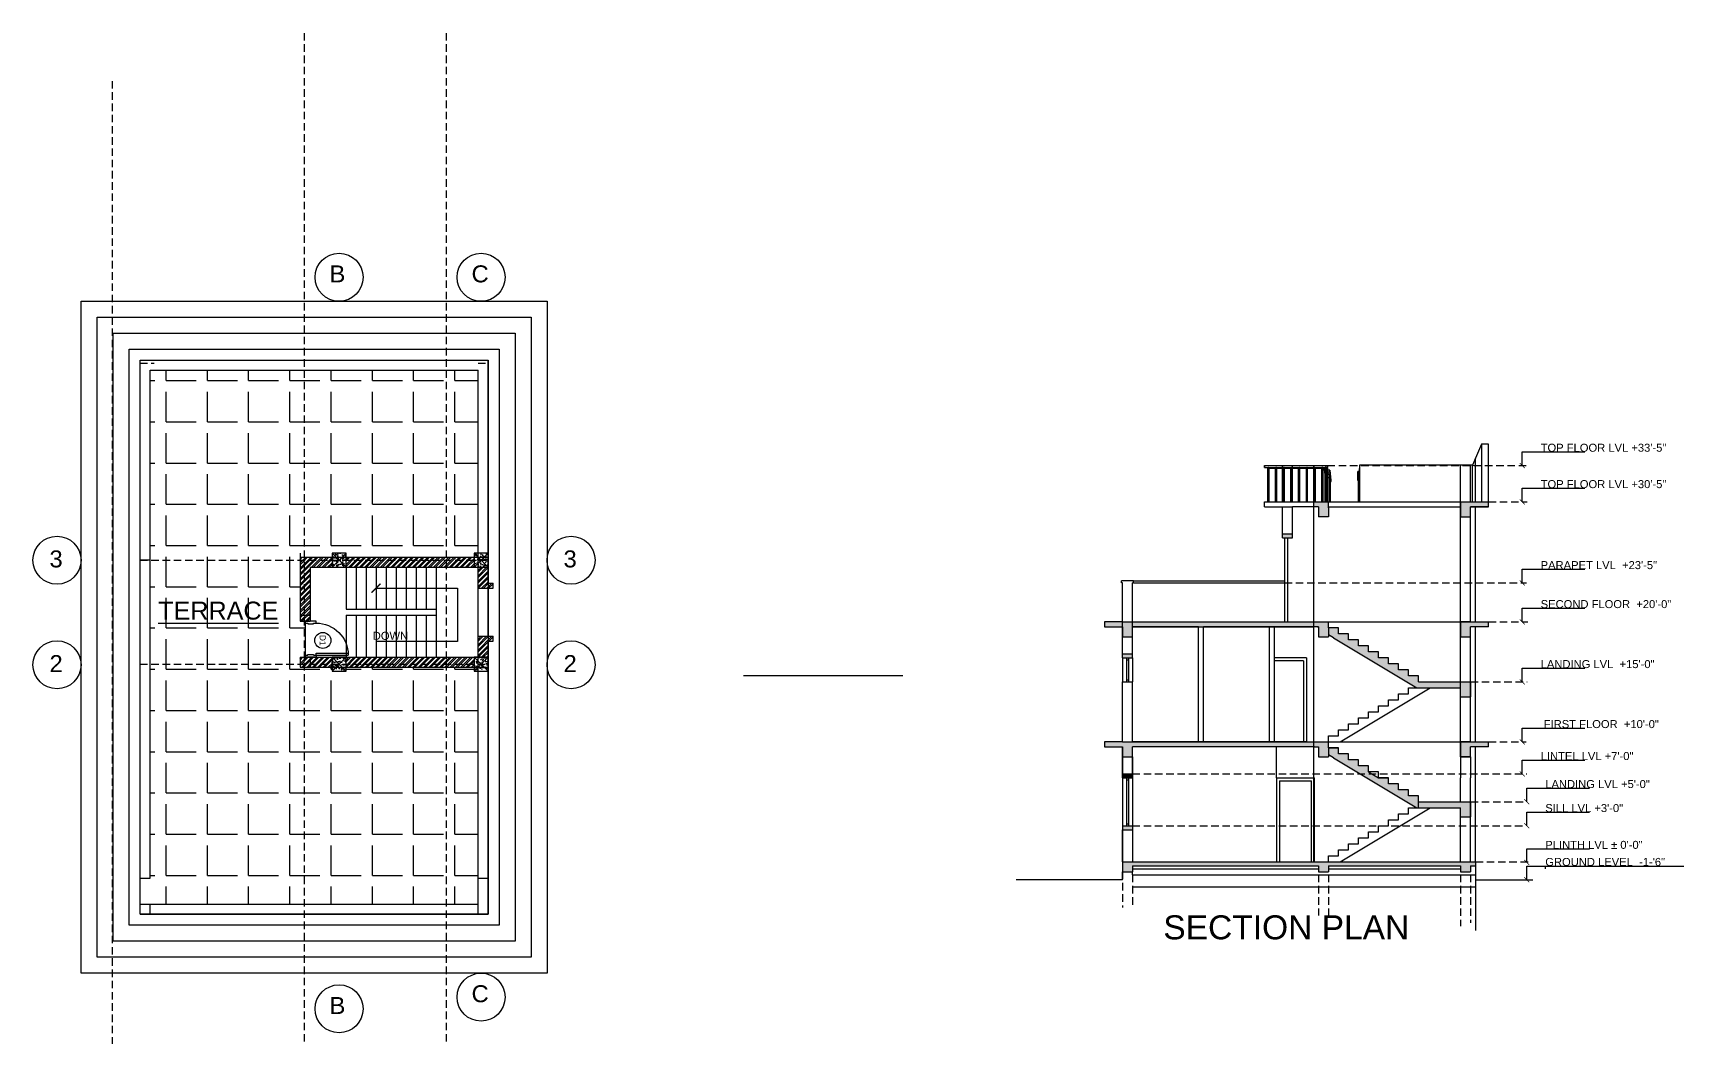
# Model space of a CAD drawing. Header units: inches. Extents: x 114 to 12919, y -714 to 8154.
# Drawn here: x 2136 to 3786, y 2 to 1008 of the extents above; entities that cross this region are included whole.
import ezdxf

# ---------------------------------------------------------------- set-up
doc = ezdxf.new("R2010")
doc.units = ezdxf.units.IN
doc.header["$MEASUREMENT"] = 0
doc.linetypes.add('HIDDEN', pattern=[0.375, 0.25, -0.125])
for name, color, linetype in [('centerline', 92, 'HIDDEN'), ('column', 210, 'Continuous'), ('DIMENSION', 132, 'Continuous'), ('door and window', 145, 'Continuous'), ('elevation', 130, 'Continuous'), ('footings', 90, 'HIDDEN'), ('for section', 12, 'Continuous'), ('walls', 50, 'Continuous')]:
    doc.layers.add(name, color=color, linetype=linetype)
for name, color, linetype, lineweight in [('HATCH', 30, 'Continuous', 30), ('section stairs', 210, 'Continuous', 25), ('wall', 12, 'Continuous', 30)]:
    doc.layers.add(name, color=color, linetype=linetype, lineweight=lineweight)
doc.styles.get("Standard").update_dxf_attribs({"font": 'arial.ttf'})
doc.dimstyles.new('SITEE', dxfattribs={"dimtxt": 4, "dimasz": 4, "dimexe": 0.18, "dimexo": 0.0625, "dimgap": 0.09, "dimtad": 1, "dimdec": 0, "dimzin": 0, "dimdsep": 46, "dimlunit": 4, "dimtxsty": 'Standard', "dimblk": 'ARCHTICK', "dimcen": 0.09, "dimse1": 1, "dimse2": 1, "dimclrd": 256, "dimclre": 256, "dimclrt": 256, "dimadec": 0, "dimazin": 0, "dimtfac": 1, "dimtdec": 0, "dimtofl": 0, "dimtmove": 0, "dimatfit": 3, "dimldrblk": 'ARCHTICK', "dimfxl": 1, "dimtolj": 1, "dimtzin": 0, "dimlwd": -1, "dimlwe": -1, "dimarcsym": 0})

# ---------------------------------------------------------------- blocks, each defined once
blk = doc.blocks.new('column')
at = {"true_color": 0xd19cc7}
h = blk.add_hatch(dxfattribs=at)
h.set_pattern_fill('AR-CONC', color=9)
h.set_pattern_definition([(50, (0, 0), (7.172602, -0.627521), [0.75, -8.25]), (355, (0, 0), (-1.387513, 7.52192), [0.6, -6.6]), (100.45144, (0.598, -0.052), (5.78509, 6.8944), [0.6374, -7.01142]), (46.1842, (0, 2), (10.672413, -1.65519), [1.125, -12.375]), (96.6356, (0.889, 1.862), (9.34662, 9.74119), [0.9561, -10.51714]), (351.1842, (0, 2), (9.34662, 9.74119), [0.9, -9.9]), (21, (1, 1.5), (5.96907, -4.02619), [0.75, -8.25]), (326, (1, 1.5), (2.433153, 7.2515), [0.6, -6.6]), (71.45144, (1.4974, 1.1645), (8.402224, 3.22531), [0.6374, -7.01142]), (37.5, (0, 0), (0.1215986, 3.3289385), [0, -6.52, 0, -6.7, 0, -6.625]), (7.5, (0, 0), (2.630695, 3.944117), [0, -3.82, 0, -6.37, 0, -2.525]), (327.5, (-2.23, 0), (5.3382244, -0.2255487), [0, -2.5, 0, -7.8, 0, -10.35]), (317.5, (-3.23, 0), (5.831862, 1.00105), [0, -3.25, 0, -5.18, 0, -7.35])])
h.paths.add_polyline_path([(1221.4, 510.5), (1207.4, 510.5), (1214.4, 503.5)])
h.paths.add_polyline_path([(1214.4, 503.5), (1207.4, 510.5), (1207.4, 496.5)])
h.paths.add_polyline_path([(1214.4, 503.5), (1207.4, 496.5), (1221.4, 496.5)])
h.paths.add_polyline_path([(1221.4, 510.5), (1214.4, 503.5), (1221.4, 496.5)])
at = {"layer": 'column'}
for p, q in [((1207.4, 510.5), (1221.4, 496.5)), ((1221.4, 510.5), (1207.4, 496.5))]:
    blk.add_line(p, q, dxfattribs=at)
blk.add_lwpolyline([(1207.4, 496.5), (1221.4, 496.5), (1221.4, 510.5), (1207.4, 510.5)], close=True, dxfattribs=at)
blk = doc.blocks.new('A$C77243991')
blk.add_line((75, 200), (75, 779))
blk.add_lwpolyline([(35, 200), (35, 780, -0.449922)], format="xyb")
for points in [[(0, 200), (0, 0), (35, 0), (35, 50), (50, 50), (50, 150), (35, 150), (35, 200)], [(650, 200), (650, 0), (615, 0), (615, 50), (600, 50), (600, 150), (615, 150), (615, 200)]]:
    blk.add_lwpolyline(points, close=True)
blk.add_lwpolyline([(35, 200), (75, 200)])
blk.add_arc((35, 200), 580, 0, 90)
blk = doc.blocks.new('_ArchTick')
at = {"color": 0, "linetype": 'ByBlock', "const_width": 0.15}
blk.add_lwpolyline([(-0.5, -0.5), (0.5, 0.5)], dxfattribs=at)

msp = doc.modelspace()

# ---------------------------------------------------------------- hatches: boundary and pattern name
at = {"layer": 'HATCH', "ltscale": 30, "true_color": 0xd19cc7}
h = msp.add_hatch(dxfattribs=at)
h.set_pattern_fill('ANGLE', color=9, scale=150)
h.set_pattern_definition([(0, (0, 0), (0, 41.25), [30, -11.25]), (90, (0, 0), (-41.25, 3e-15), [30, -11.25])])
h.paths.add_polyline_path([(2441.7, 369.3), (2434.7, 369.3), (2434.7, 373.3), (2402.7, 373.3), (2402.7, 376.3), (2252.7, 376.3), (2252.7, 162.3), (2249.7, 162.3), (2249.7, 136.3), (2441.7, 136.3)])
h.paths.add_polyline_path([(2580.7, 369.3), (2576.7, 369.3), (2576.7, 373.3), (2448.7, 373.3), (2448.7, 369.3), (2441.7, 369.3), (2441.7, 136.3), (2580.7, 136.3)])
h.paths.add_polyline_path([(2402.7, 480.3), (2252.7, 480.3), (2252.7, 376.3), (2402.7, 376.3), (2402.7, 383.3), (2407.7, 383.3), (2407.7, 385.3), (2407.7, 419.3), (2402.7, 419.3)])
h.paths.add_polyline_path([(2441.7, 670.3), (2252.7, 670.3), (2252.7, 480.3), (2402.7, 480.3), (2402.7, 483.3), (2434.7, 483.3), (2434.7, 487.3), (2441.7, 487.3)])
h.paths.add_polyline_path([(2580.7, 670.3), (2441.7, 670.3), (2441.7, 487.3), (2448.7, 487.3), (2448.7, 483.3), (2576.7, 483.3), (2576.7, 487.3), (2580.7, 487.3)])
h.paths.add_polyline_path([(2255.9, 410.8), (2385, 410.8), (2385, 447.9), (2255.9, 447.9)], flags=24)
h = msp.add_hatch(dxfattribs=at)
h.set_pattern_fill('ANSI32', color=9, scale=10)
h.paths.add_polyline_path([(2590.7, 473.3), (2583.7, 473.3), (2583.7, 452.3), (2595.7, 452.3), (2595.7, 457.3), (2590.7, 457.3)])
h.paths.add_polyline_path([(2583.7, 473.3), (2580.7, 473.3), (2580.7, 452.3), (2583.7, 452.3)])
h.paths.add_polyline_path([(2590.7, 399.3), (2595.7, 399.3), (2595.7, 404.3), (2583.7, 404.3), (2583.7, 383.3), (2590.7, 383.3)])
h.paths.add_polyline_path([(2583.7, 404.3), (2580.7, 404.3), (2580.7, 383.3), (2583.7, 383.3)])
h.paths.add_polyline_path([(2576.7, 383.3), (2448.7, 383.3), (2448.7, 376.3), (2576.7, 376.3)])
h.paths.add_polyline_path([(2576.7, 376.3), (2448.7, 376.3), (2448.7, 373.3), (2576.7, 373.3)])
h.paths.add_polyline_path([(2434.7, 383.3), (2412.7, 383.3), (2412.7, 376.3), (2434.7, 376.3)])
h.paths.add_polyline_path([(2434.7, 376.3), (2412.7, 376.3), (2412.7, 373.3), (2434.7, 373.3)])
h.paths.add_polyline_path([(2412.7, 383.3), (2407.7, 383.3), (2402.7, 383.3), (2402.7, 376.3), (2412.7, 376.3)])
h.paths.add_polyline_path([(2412.7, 376.3), (2402.7, 376.3), (2402.7, 373.3), (2412.7, 373.3)])
h.paths.add_polyline_path([(2576.7, 480.3), (2448.7, 480.3), (2448.7, 473.3), (2576.7, 473.3)])
h.paths.add_polyline_path([(2576.7, 483.3), (2448.7, 483.3), (2448.7, 480.3), (2576.7, 480.3)])
h.paths.add_polyline_path([(2434.7, 480.3), (2402.7, 480.3), (2402.7, 425.3), (2412.7, 425.3), (2412.7, 473.3), (2434.7, 473.3)])
h.paths.add_polyline_path([(2434.7, 483.3), (2402.7, 483.3), (2402.7, 480.3), (2434.7, 480.3)])
h.paths.add_polyline_path([(2412.7, 425.3), (2402.7, 425.3), (2402.7, 419.3), (2412.7, 419.3)])
at = {"layer": 'section stairs', "ltscale": 30}
h = msp.add_hatch(color=6, dxfattribs=at)
h.dxf.hatch_style = 1
h.paths.add_polyline_path([(3235, 214.7), (3225.1, 214.7), (3225.1, 210.7), (3235, 210.7)])
h.paths.add_polyline_path([(3235, 386.7), (3225.1, 386.7), (3225.1, 382.7), (3235, 382.7)])
h.paths.add_polyline_path([(3573.1, 293.7), (3591.1, 293.7), (3591.1, 298.7), (3563, 298.7), (3563, 283.7), (3573.1, 283.7)])
h.paths.add_polyline_path([(3573.1, 358.7), (3563, 358.7), (3563, 343.7), (3573.1, 343.7)])
h.paths.add_polyline_path([(3573.1, 413.7), (3591.1, 413.7), (3591.1, 418.7), (3563, 418.7), (3563, 403.7), (3573.1, 403.7)])
h.paths.add_polyline_path([(3591.1, 538.7), (3563, 538.7), (3563, 523.7), (3573.1, 523.7), (3573.1, 533.7), (3591.1, 533.7)])
h.paths.add_polyline_path([(3395.1, 506.7), (3385.1, 506.7), (3385.1, 502.7), (3395.1, 502.7)])
h.paths.add_polyline_path([(3431.1, 538.7), (3416, 538.7), (3416, 533.6), (3421.1, 533.6), (3421.1, 523.6), (3431.1, 523.6), (3431.1, 532.6)])
h = msp.add_hatch(color=6, dxfattribs=at)
h.dxf.hatch_style = 1
h.paths.add_polyline_path([(3235, 266.7), (3225.1, 266.7), (3225.1, 262.7), (3235, 262.7)])
at = {"layer": 'wall', "ltscale": 30}
h = msp.add_hatch(color=6, dxfattribs=at)
h.dxf.hatch_style = 1
h.paths.add_polyline_path([(3416, 418.7), (3235, 418.7), (3235, 413.7), (3416, 413.7)])
h.paths.add_polyline_path([(3431.1, 418.7), (3416, 418.7), (3416, 413.7), (3421.1, 413.7), (3421.1, 412.7), (3421.1, 403.7), (3427.1, 403.7), (3431.1, 403.7), (3431.1, 412.7)])
h.paths.add_polyline_path([(3235, 418.7), (3225.1, 418.7), (3225.1, 403.7), (3235, 403.7)])
h.paths.add_polyline_path([(3225.1, 418.7), (3207.1, 418.7), (3207.1, 413.7), (3225.1, 413.7)])
h = msp.add_hatch(color=6, dxfattribs=at)
h.dxf.hatch_style = 1
h.paths.add_polyline_path([(3578.1, 178.7), (3573.1, 178.7), (3225.1, 178.7), (3225.1, 168.7), (3235, 168.7), (3235, 174.7), (3421.1, 174.7), (3421.1, 168.7), (3431.1, 168.7), (3431.1, 174.7), (3563, 174.7), (3563, 168.7), (3573.1, 168.7), (3573.1, 174.7), (3578.1, 174.7)])
h.paths.add_polyline_path([(3573.1, 238.7), (3563, 238.7), (3521.1, 238.7), (3521.1, 232.7), (3563, 232.7), (3563, 223.7), (3573.1, 223.7)])
h.paths.add_polyline_path([(3501.1, 256.7), (3491.1, 256.7), (3491.1, 262.7), (3481.1, 262.7), (3474.5, 266.7), (3462.8, 266.7), (3519.5, 232.7), (3521.1, 232.7), (3521.1, 238.7), (3521.1, 244.7), (3511.1, 244.7), (3511.1, 250.7), (3501.1, 250.7)])
h.paths.add_polyline_path([(3461.1, 280.7), (3451.1, 280.7), (3451.1, 286.7), (3441.1, 286.7), (3441.1, 292.7), (3431.1, 292.7), (3431.1, 285.7), (3436.1, 282.7), (3462.8, 266.7), (3474.5, 266.7), (3471.1, 268.7), (3471.1, 274.7), (3461.1, 274.7)])
h.paths.add_polyline_path([(3416, 298.7), (3225.1, 298.7), (3207.1, 298.7), (3207.1, 293.7), (3225.1, 293.7), (3225.1, 283.7), (3235, 283.7), (3235, 293.7), (3416, 293.7)])
h.paths.add_polyline_path([(3431.1, 298.7), (3416, 298.7), (3416, 293.7), (3417.1, 293.7), (3421.1, 293.7), (3421.1, 292.7), (3421.1, 283.7), (3427.1, 283.7), (3431.1, 283.7), (3431.1, 292.7)])
h.paths.add_polyline_path([(3481.1, 388.7), (3471.1, 388.7), (3471.1, 394.7), (3461.1, 394.7), (3461.1, 400.7), (3451.1, 400.7), (3451.1, 406.7), (3441.1, 406.7), (3441.1, 412.7), (3431.1, 412.7), (3431.1, 405.7), (3436.1, 402.7), (3519.5, 352.7), (3563, 352.7), (3563, 358.7), (3521.1, 358.7), (3521.1, 364.7), (3511.1, 364.7), (3511.1, 370.7), (3501.1, 370.7), (3501.1, 376.7), (3491.1, 376.7), (3491.1, 382.7), (3481.1, 382.7)])

# ---------------------------------------------------------------- linework, layer by layer
at = {"layer": 'centerline', "ltscale": 30}
for p, q in [((2406.8, 1007.6), (2406.8, -645.2)), ((2548.8, 1007.6), (2548.8, -645.2)), ((2214.8, 959.6), (2214.8, -460.6)), ((2242.7, 677.3), (2256.7, 677.3)), ((2580.7, 677.3), (2590.7, 677.3)), ((3430, 575.1), (3629.9, 575.1)), ((3591.1, 538.7), (3629.7, 538.7)), ((2242.7, 480.3), (2590.7, 480.3)), ((2402.7, 487.3), (2402.7, 473.3)), ((2434.7, 487.3), (2434.7, 473.3)), ((3387.1, 457.7), (3628.9, 457.7)), ((3591.1, 418.7), (3630.2, 418.7)), ((2242.7, 376.3), (2590.7, 376.3)), ((3573.1, 358.7), (3629.6, 358.7)), ((3591.1, 298.7), (3628.6, 298.7)), ((3235, 266.7), (3629.2, 266.7)), ((3573.1, 238.7), (3629.5, 238.7)), ((3235, 214.7), (3628.8, 214.7)), ((3578.1, 178.7), (3634.2, 178.7))]:
    msp.add_line(p, q, dxfattribs=at)
at = {"layer": 'DEFPOINTS', "ltscale": 30}
for points in [[(2183.7, 739.3), (2649.7, 739.3), (2649.7, 67.3), (2183.7, 67.3)], [(2199.7, 723.3), (2633.7, 723.3), (2633.7, 83.3), (2199.7, 83.3)], [(2215.7, 707.3), (2617.7, 707.3), (2617.7, 99.3), (2215.7, 99.3)], [(2231.7, 691.3), (2601.7, 691.3), (2601.7, 115.3), (2231.7, 115.3)], [(2242.7, 680.3), (2590.7, 680.3), (2590.7, 126.3), (2242.7, 126.3)]]:
    msp.add_lwpolyline(points, close=True, dxfattribs=at)
at = {"layer": 'DIMENSION', "ltscale": 30}
for p, q in [((3235, 171.7), (3421.1, 171.7)), ((3235.1, 165.7), (3578.1, 165.7)), ((3431.1, 171.7), (3563, 171.7)), ((3647.8, 174.3), (3647.8, 171.6)), ((3647.8, 174.3), (3786.5, 174.3)), ((3235.1, 153.7), (3578.1, 153.7))]:
    msp.add_line(p, q, dxfattribs=at)
at = {"layer": 'DIMENSION', "ltscale": 25}
for centre, radius in [((2441.7, 763.3), 24), ((2583.7, 763.3), 24), ((2159.7, 480.3), 24), ((2673.7, 480.3), 24), ((2159.7, 375.7), 24), ((2425.5, 400.1), 8), ((2673.7, 375.7), 24), ((2583.7, 43.3), 24), ((2441.7, 31.6), 24)]:
    msp.add_circle(centre, radius, dxfattribs=at)
at = {"layer": 'door and window', "ltscale": 30}
for p, q in [((3387.1, 502.7), (3387.1, 418.7)), ((3390.1, 502.7), (3390.1, 418.7)), ((2407.7, 419.3), (2407.7, 383.3)), ((3225.1, 382.7), (3225.1, 358.7)), ((3229.1, 382.7), (3229.1, 358.7)), ((3229.1, 380.7), (3231.1, 380.7)), ((3231.1, 382.7), (3231.1, 358.7)), ((3235, 382.7), (3235, 358.7)), ((3229.1, 360.7), (3231.1, 360.7)), ((3225.1, 262.7), (3235, 262.7)), ((3229.1, 262.7), (3229.1, 214.7)), ((3229.1, 260.7), (3231.1, 260.7)), ((3231.1, 262.7), (3231.1, 214.7)), ((3379.1, 262.7), (3417.1, 262.7)), ((3382.1, 259.7), (3414.1, 259.7)), ((3382.1, 259.7), (3382.1, 178.7)), ((3414.1, 178.7), (3414.1, 259.7)), ((3417.1, 259.7), (3417.1, 262.7)), ((3417.1, 178.7), (3417.1, 259.7)), ((3229.1, 216.7), (3231.1, 216.7))]:
    msp.add_line(p, q, dxfattribs=at)
at = {"layer": 'elevation', "ltscale": 30}
for p, q in [((3442.8, 298.7), (3532.8, 352.7)), ((3442.8, 178.7), (3532.8, 232.7))]:
    msp.add_line(p, q, dxfattribs=at)
for points in [[(3431.1, 298.7), (3431.1, 304.7), (3441.1, 304.7), (3441.1, 310.7), (3451.1, 310.7), (3451.1, 316.7), (3461.1, 316.7), (3461.1, 322.7), (3471.1, 322.7), (3471.1, 328.7), (3481.1, 328.7), (3481.1, 334.7), (3491.1, 334.7), (3491.1, 340.7), (3501.1, 340.7), (3501.1, 346.7), (3511.1, 346.7), (3511.1, 352.7)], [(3431.1, 178.7), (3431.1, 184.7), (3441.1, 184.7), (3441.1, 190.7), (3451.1, 190.7), (3451.1, 196.7), (3461.1, 196.7), (3461.1, 202.7), (3471.1, 202.7), (3471.1, 208.7), (3481.1, 208.7), (3481.1, 214.7), (3491.1, 214.7), (3491.1, 220.7), (3501.1, 220.7), (3501.1, 226.7), (3511.1, 226.7), (3511.1, 232.7)], [(3511.1, 232.7), (3521.1, 232.7), (3521.1, 238.7), (3563, 238.7)]]:
    msp.add_lwpolyline(points, dxfattribs=at)
at = {"layer": 'footings', "ltscale": 30}
for p, q in [((3225.1, 168.7), (3225.1, 133)), ((3235, 165.7), (3235, 135.7)), ((3421.1, 165.7), (3421.1, 124.9)), ((3431.1, 165.7), (3431.1, 123.7)), ((3563, 165.7), (3563, 114.2)), ((3573.1, 165.7), (3573.1, 117.6))]:
    msp.add_line(p, q, dxfattribs=at)
at = {"layer": 'for section', "ltscale": 30}
for p, q in [((3236, 459.7), (3387.1, 459.7)), ((3236, 457.7), (3387.1, 457.7)), ((3235, 418.7), (3591.1, 418.7)), ((2846, 365), (3005.5, 365))]:
    msp.add_line(p, q, dxfattribs=at)
at = {"layer": 'HATCH', "ltscale": 30}
for p, q in [((3225.1, 160.7), (3225.1, 168.7)), ((3578.1, 165.7), (3578.1, 160.7)), ((3225.1, 160.7), (3118.7, 160.7)), ((3578.1, 160.7), (3635.3, 160.7))]:
    msp.add_line(p, q, dxfattribs=at)
at = {"layer": 'section stairs', "ltscale": 30}
for p, q in [((3367.1, 533.7), (3367.1, 538.7)), ((3385.1, 502.7), (3385.1, 533.7)), ((3395.1, 502.7), (3395.1, 533.7)), ((3421.1, 533.6), (3395.1, 533.6)), ((3421.1, 533.6), (3421.1, 523.6)), ((3431.1, 532.6), (3431.1, 538.7)), ((3431.1, 532.6), (3431.1, 523.6)), ((3563, 538.7), (3563, 523.7)), ((3573.1, 523.7), (3573.1, 533.7)), ((3591.1, 533.7), (3573.1, 533.7)), ((3591.1, 533.7), (3591.1, 538.7)), ((3431.1, 523.6), (3421.1, 523.6)), ((3563, 523.7), (3573.1, 523.7)), ((3224.1, 457.7), (3224.1, 459.7)), ((3225.1, 459.7), (3224.1, 459.7)), ((3225.1, 457.7), (3224.1, 457.7)), ((3235, 459.7), (3225.1, 459.7)), ((3225.1, 382.7), (3225.1, 457.7)), ((3236, 459.7), (3234.8, 459.7)), ((3235, 382.7), (3235, 457.7)), ((3236, 457.7), (3235, 457.7)), ((3236, 457.7), (3236, 459.7)), ((3225.1, 418.7), (3207.1, 418.7)), ((3207.1, 418.7), (3207.1, 413.7)), ((3207.1, 413.7), (3225.1, 413.7)), ((3225.1, 418.7), (3235, 418.7)), ((3225.1, 413.7), (3225.1, 403.7)), ((3235, 403.7), (3235, 413.7)), ((3301.1, 413.7), (3235, 413.7)), ((3301.1, 298.7), (3301.1, 413.7)), ((3421.1, 413.7), (3306.1, 413.7)), ((3306.1, 298.7), (3306.1, 413.7)), ((3372.1, 298.7), (3372.1, 413.7)), ((3377.1, 298.7), (3377.1, 413.7)), ((3421.1, 413.7), (3421.1, 403.7)), ((3563, 418.7), (3563, 403.7)), ((3573.1, 418.7), (3563, 418.7)), ((3573.1, 403.7), (3573.1, 413.7)), ((3591.1, 413.7), (3573.1, 413.7)), ((3591.1, 413.7), (3591.1, 418.7)), ((3225.1, 403.7), (3235, 403.7)), ((3427.1, 403.7), (3431.1, 403.7)), ((3431.1, 412.7), (3431.1, 403.7)), ((3436.1, 402.7), (3431.1, 405.7)), ((3436.1, 402.7), (3519.5, 352.7)), ((3563, 403.7), (3573.1, 403.7)), ((3225.1, 386.7), (3235, 386.7)), ((3225.1, 382.7), (3235, 382.7)), ((3409.1, 382.7), (3377.1, 382.7)), ((3406.1, 379.7), (3377.1, 379.7)), ((3406.1, 379.7), (3406.1, 298.7)), ((3409.1, 382.7), (3409.1, 298.7)), ((3409.1, 382.7), (3409.1, 298.7)), ((3225.1, 298.7), (3225.1, 358.7)), ((3225.1, 358.7), (3235, 358.7)), ((3235, 298.7), (3235, 358.7)), ((3519.5, 352.7), (3563, 352.7)), ((3521.1, 358.7), (3563, 358.7)), ((3563, 358.7), (3573.1, 358.7)), ((3563, 343.7), (3563, 352.7)), ((3573.1, 358.7), (3573.1, 343.7)), ((3563, 343.7), (3573.1, 343.7)), ((3225.1, 298.7), (3207.1, 298.7)), ((3207.1, 298.7), (3207.1, 293.7)), ((3225.1, 298.7), (3235, 298.7)), ((3409.5, 298.7), (3235, 298.7)), ((3563, 298.7), (3563, 283.7)), ((3573.1, 298.7), (3563, 298.7)), ((3591.1, 293.7), (3591.1, 298.7)), ((3207.1, 293.7), (3225.1, 293.7)), ((3225.1, 293.7), (3225.1, 283.7)), ((3225.1, 283.7), (3235, 283.7)), ((3417.1, 293.7), (3235, 293.7)), ((3235, 283.7), (3235, 293.7)), ((3379.1, 262.7), (3379.1, 293.7)), ((3417.1, 293.7), (3421.1, 293.7)), ((3421.1, 293.7), (3421.1, 292.7)), ((3421.1, 292.7), (3421.1, 283.7)), ((3421.1, 283.7), (3427.1, 283.7)), ((3427.1, 283.7), (3431.1, 283.7)), ((3431.1, 292.7), (3441.1, 292.7)), ((3431.1, 292.7), (3431.1, 283.7)), ((3436.1, 282.7), (3431.1, 285.7)), ((3436.1, 282.7), (3519.5, 232.7)), ((3573.1, 283.7), (3563, 283.7)), ((3563, 283.7), (3573.1, 283.7)), ((3573.1, 283.7), (3573.1, 293.7)), ((3591.1, 293.7), (3573.1, 293.7)), ((3225.1, 266.7), (3235, 266.7)), ((3225.1, 266.7), (3225.1, 262.7)), ((3235, 266.7), (3235, 262.7)), ((3471.1, 268.7), (3481.1, 262.7)), ((3225.1, 262.7), (3225.1, 214.7)), ((3225.1, 262.7), (3235, 262.7)), ((3235, 262.7), (3235, 214.7)), ((3379.1, 262.7), (3379.1, 178.7)), ((3519.5, 232.7), (3563, 232.7)), ((3521.1, 238.7), (3563, 238.7)), ((3532.8, 232.7), (3563, 232.7)), ((3563, 238.7), (3573.1, 238.7)), ((3563, 223.7), (3563, 232.7)), ((3573.1, 238.7), (3573.1, 223.7)), ((3225.1, 214.7), (3235, 214.7)), ((3225.1, 214.7), (3225.1, 210.7)), ((3235, 214.7), (3235, 210.7)), ((3563, 223.7), (3573.1, 223.7)), ((3225.1, 210.7), (3235, 210.7)), ((3225.1, 178.7), (3573.1, 178.7)), ((3225.1, 178.7), (3225.1, 168.7)), ((3225.1, 168.7), (3235, 168.7)), ((3235, 174.7), (3235, 168.7)), ((3235, 174.7), (3421.1, 174.7)), ((3235, 165.7), (3235, 168.7)), ((3235.1, 165.7), (3235, 165.7)), ((3421.1, 174.7), (3421.1, 168.7)), ((3421.1, 168.7), (3431.1, 168.7)), ((3431.1, 174.7), (3431.1, 168.7)), ((3431.1, 174.7), (3563, 174.7)), ((3563, 174.7), (3563, 168.7)), ((3563, 168.7), (3573.1, 168.7)), ((3573.1, 178.7), (3578.1, 178.7)), ((3573.1, 174.7), (3573.1, 168.7)), ((3573.1, 174.7), (3578.1, 174.7)), ((3578.1, 174.7), (3578.1, 110))]:
    msp.add_line(p, q, dxfattribs=at)
for points in [[(3521.1, 358.7), (3521.1, 364.7), (3511.1, 364.7), (3511.1, 370.7), (3501.1, 370.7), (3501.1, 376.7), (3491.1, 376.7), (3491.1, 382.7), (3481.1, 382.7), (3481.1, 388.7), (3471.1, 388.7), (3471.1, 394.7), (3461.1, 394.7), (3461.1, 400.7), (3451.1, 400.7), (3451.1, 406.7), (3441.1, 406.7), (3441.1, 412.7), (3431.1, 412.7), (3431.1, 418.7)], [(3521.1, 238.7), (3521.1, 244.7), (3511.1, 244.7), (3511.1, 250.7), (3501.1, 250.7), (3501.1, 256.7), (3491.1, 256.7), (3491.1, 262.7), (3481.1, 262.7), (3481.1, 268.7), (3471.1, 268.7), (3471.1, 274.7), (3461.1, 274.7), (3461.1, 280.7), (3451.1, 280.7), (3451.1, 286.7), (3441.1, 286.7), (3441.1, 292.7), (3431.1, 292.7), (3431.1, 298.7)]]:
    msp.add_lwpolyline(points, dxfattribs=at)
at = {"layer": 'wall', "ltscale": 30}
for p, q in [((3584.2, 596.3), (3575.2, 575.4)), ((3591.1, 596.3), (3584.2, 596.3)), ((3584.2, 596.3), (3584.2, 538.7)), ((3591.1, 538.7), (3591.1, 596.3)), ((3578.1, 538.7), (3578.1, 582.2)), ((3367.1, 575.1), (3430, 575.1)), ((3367.1, 573.1), (3367.1, 575.1)), ((3367.1, 575.1), (3367.1, 573.1)), ((3367.1, 573.1), (3428, 573.1)), ((3370.4, 572.8), (3370.4, 572.7)), ((3370.5, 572.8), (3370.4, 572.8)), ((3370.4, 572.7), (3370.5, 572.7)), ((3370.4, 572.7), (3370.4, 572.7)), ((3370.4, 538.7), (3370.4, 572.7)), ((3370.4, 572.3), (3370.6, 572.3)), ((3370.6, 572.8), (3370.5, 572.8)), ((3370.5, 572.7), (3370.6, 572.6)), ((3370.7, 572.8), (3370.6, 572.8)), ((3370.8, 572.9), (3370.7, 572.8)), ((3371, 572.9), (3370.8, 572.9)), ((3370.8, 572.6), (3370.9, 572.6)), ((3370.8, 572.3), (3371, 572.3)), ((3370.9, 572.6), (3371, 572.6)), ((3371.2, 572.9), (3371, 572.9)), ((3371.3, 572.8), (3371.2, 572.9)), ((3371.5, 572.8), (3371.3, 572.8)), ((3371.3, 572.6), (3371.4, 572.6)), ((3371.3, 572.3), (3371.5, 572.3)), ((3371.4, 572.6), (3371.5, 572.6)), ((3371.6, 572.8), (3371.5, 572.8)), ((3371.6, 572.8), (3371.6, 572.8)), ((3371.7, 572.7), (3371.6, 572.8)), ((3371.6, 572.6), (3371.6, 572.7)), ((3371.6, 572.7), (3371.7, 572.7)), ((3371.6, 572.3), (3378.2, 572.3)), ((3371.7, 572.7), (3371.7, 572.7)), ((3371.7, 538.7), (3371.7, 572.7)), ((3378.1, 572.8), (3378.1, 572.7)), ((3378.2, 572.8), (3378.1, 572.8)), ((3378.1, 572.7), (3378.2, 572.7)), ((3378.1, 572.7), (3378.1, 572.7)), ((3378.1, 538.7), (3378.1, 572.7)), ((3378.3, 572.8), (3378.2, 572.8)), ((3378.4, 572.8), (3378.3, 572.8)), ((3378.3, 572.6), (3378.4, 572.6)), ((3378.3, 572.6), (3378.3, 572.6)), ((3378.3, 572.3), (3378.4, 572.3)), ((3378.5, 572.9), (3378.4, 572.8)), ((3378.7, 572.9), (3378.5, 572.9)), ((3378.9, 572.9), (3378.7, 572.9)), ((3378.7, 572.6), (3378.8, 572.6)), ((3378.7, 572.3), (3378.9, 572.3)), ((3378.8, 572.6), (3378.9, 572.6)), ((3379, 572.8), (3378.9, 572.9)), ((3379.2, 572.8), (3379, 572.8)), ((3379.3, 572.8), (3379.2, 572.8)), ((3379.2, 572.6), (3379.2, 572.6)), ((3379.2, 572.6), (3379.3, 572.6)), ((3379.2, 572.3), (3379.3, 572.3)), ((3379.4, 572.8), (3379.3, 572.8)), ((3379.4, 572.7), (3379.4, 572.8)), ((3379.4, 572.7), (3379.4, 572.7)), ((3379.4, 572.7), (3379.4, 572.7)), ((3379.4, 538.7), (3379.4, 572.7)), ((3379.4, 572.3), (3385.8, 572.3)), ((3385.1, 538.7), (3385.1, 575.1)), ((3385.8, 572.8), (3385.8, 572.7)), ((3385.9, 572.8), (3385.8, 572.8)), ((3385.8, 572.7), (3385.8, 572.7)), ((3385.8, 538.7), (3385.8, 572.7)), ((3386, 572.8), (3385.9, 572.8)), ((3385.9, 572.7), (3386, 572.6)), ((3385.9, 572.7), (3385.9, 572.7)), ((3385.9, 572.3), (3386, 572.3)), ((3386.1, 572.8), (3386, 572.8)), ((3386.2, 572.9), (3386.1, 572.8)), ((3386.1, 572.6), (3386.2, 572.6)), ((3386.1, 572.3), (3386.2, 572.3)), ((3386.4, 572.9), (3386.2, 572.9)), ((3386.2, 572.6), (3386.2, 572.6)), ((3386.6, 572.9), (3386.4, 572.9)), ((3386.7, 572.8), (3386.6, 572.9)), ((3386.6, 572.6), (3386.7, 572.6)), ((3386.6, 572.6), (3386.6, 572.6)), ((3386.6, 572.3), (3386.7, 572.3)), ((3386.9, 572.8), (3386.7, 572.8)), ((3387, 572.8), (3386.9, 572.8)), ((3387.1, 572.8), (3387, 572.8)), ((3387, 572.6), (3387, 572.7)), ((3387, 572.7), (3387.1, 572.7)), ((3387, 572.3), (3393.7, 572.3)), ((3387.1, 572.7), (3387.1, 572.8)), ((3387.1, 572.7), (3387.1, 572.7)), ((3387.1, 538.7), (3387.1, 572.7)), ((3393.5, 572.8), (3393.5, 572.7)), ((3393.6, 572.8), (3393.5, 572.8)), ((3393.5, 572.7), (3393.6, 572.7)), ((3393.5, 572.7), (3393.5, 572.7)), ((3393.5, 538.7), (3393.5, 572.7)), ((3393.7, 572.8), (3393.6, 572.8)), ((3393.6, 572.7), (3393.7, 572.6)), ((3393.8, 572.8), (3393.7, 572.8)), ((3393.9, 572.9), (3393.8, 572.8)), ((3394.1, 572.9), (3393.9, 572.9)), ((3393.9, 572.6), (3394, 572.6)), ((3393.9, 572.3), (3394.1, 572.3)), ((3394, 572.6), (3394.1, 572.6)), ((3394.3, 572.9), (3394.1, 572.9)), ((3394.4, 572.8), (3394.3, 572.9)), ((3394.6, 572.8), (3394.4, 572.8)), ((3394.4, 572.6), (3394.5, 572.6)), ((3394.4, 572.3), (3394.6, 572.3)), ((3394.5, 572.6), (3394.6, 572.6)), ((3394.7, 572.8), (3394.6, 572.8)), ((3394.8, 572.8), (3394.7, 572.8)), ((3394.7, 572.6), (3394.7, 572.7)), ((3394.7, 572.7), (3394.8, 572.7)), ((3394.7, 572.3), (3401.3, 572.3)), ((3394.8, 572.7), (3394.8, 572.8)), ((3394.8, 572.7), (3394.8, 572.7)), ((3394.8, 538.7), (3394.8, 572.7)), ((3395.1, 538.7), (3395.1, 575.1)), ((3401.2, 572.8), (3401.2, 572.7)), ((3401.3, 572.8), (3401.2, 572.8)), ((3401.2, 572.7), (3401.3, 572.7)), ((3401.2, 572.7), (3401.2, 572.7)), ((3401.2, 538.7), (3401.2, 572.7)), ((3401.4, 572.8), (3401.3, 572.8)), ((3401.5, 572.8), (3401.4, 572.8)), ((3401.4, 572.6), (3401.5, 572.6)), ((3401.4, 572.6), (3401.4, 572.6)), ((3401.4, 572.3), (3401.5, 572.3)), ((3401.6, 572.9), (3401.5, 572.8)), ((3401.8, 572.9), (3401.6, 572.9)), ((3402, 572.9), (3401.8, 572.9)), ((3401.8, 572.6), (3401.9, 572.6)), ((3401.8, 572.3), (3402, 572.3)), ((3401.9, 572.6), (3402, 572.6)), ((3402.1, 572.8), (3402, 572.9)), ((3402.3, 572.8), (3402.1, 572.8)), ((3402.4, 572.8), (3402.3, 572.8)), ((3402.3, 572.6), (3402.4, 572.7)), ((3402.3, 572.6), (3402.3, 572.6)), ((3402.3, 572.3), (3402.5, 572.3)), ((3402.5, 572.8), (3402.4, 572.8)), ((3402.4, 572.7), (3402.5, 572.7)), ((3402.5, 572.7), (3402.5, 572.8)), ((3402.5, 538.7), (3402.5, 572.7)), ((3402.5, 572.3), (3408.9, 572.3)), ((3408.9, 572.8), (3408.9, 572.7)), ((3409, 572.8), (3408.9, 572.8)), ((3408.9, 572.7), (3408.9, 572.7)), ((3408.9, 538.7), (3408.9, 572.7)), ((3409.1, 572.8), (3409, 572.8)), ((3409, 572.7), (3409.1, 572.6)), ((3409, 572.7), (3409, 572.7)), ((3409, 572.3), (3409.1, 572.3)), ((3409.2, 572.8), (3409.1, 572.8)), ((3409.4, 572.9), (3409.2, 572.8)), ((3409.2, 572.6), (3409.4, 572.6)), ((3409.2, 572.6), (3409.2, 572.6)), ((3409.2, 572.3), (3409.4, 572.3)), ((3409.5, 572.9), (3409.4, 572.9)), ((3409.7, 572.9), (3409.5, 572.9)), ((3409.8, 572.8), (3409.7, 572.9)), ((3409.7, 572.6), (3409.8, 572.6)), ((3409.7, 572.6), (3409.7, 572.6)), ((3409.7, 572.3), (3409.8, 572.3)), ((3410, 572.8), (3409.8, 572.8)), ((3410.1, 572.8), (3410, 572.8)), ((3410, 572.6), (3410, 572.6)), ((3410, 572.6), (3410.1, 572.6)), ((3410, 572.3), (3410.1, 572.3)), ((3410.2, 572.8), (3410.1, 572.8)), ((3410.2, 572.7), (3410.2, 572.8)), ((3410.2, 572.7), (3410.2, 572.7)), ((3410.2, 572.7), (3410.2, 572.7)), ((3410.2, 538.7), (3410.2, 572.7)), ((3410.2, 572.3), (3416.6, 572.3)), ((3416, 575.1), (3416, 178.7)), ((3416.6, 572.8), (3416.6, 572.7)), ((3416.7, 572.8), (3416.6, 572.8)), ((3416.6, 572.7), (3416.6, 572.7)), ((3416.6, 572.7), (3416.7, 572.7)), ((3416.6, 538.7), (3416.6, 572.7)), ((3416.6, 572.3), (3416.8, 572.3)), ((3416.8, 572.8), (3416.7, 572.8)), ((3416.7, 572.7), (3416.8, 572.6)), ((3416.9, 572.8), (3416.8, 572.8)), ((3417.1, 572.9), (3416.9, 572.8)), ((3416.9, 572.6), (3417.1, 572.6)), ((3416.9, 572.6), (3416.9, 572.6)), ((3416.9, 572.3), (3417.1, 572.3)), ((3417.2, 572.9), (3417.1, 572.9)), ((3417.4, 572.9), (3417.2, 572.9)), ((3417.5, 572.8), (3417.4, 572.9)), ((3417.7, 572.8), (3417.5, 572.8)), ((3417.5, 572.6), (3417.6, 572.6)), ((3417.5, 572.3), (3417.7, 572.3)), ((3417.6, 572.6), (3417.7, 572.6)), ((3417.8, 572.8), (3417.7, 572.8)), ((3417.9, 572.8), (3417.8, 572.8)), ((3417.8, 572.6), (3417.8, 572.7)), ((3417.8, 572.7), (3417.9, 572.7)), ((3417.8, 572.3), (3424.4, 572.3)), ((3417.9, 572.7), (3417.9, 572.8)), ((3417.9, 572.7), (3417.9, 572.7)), ((3417.9, 538.7), (3417.9, 572.7)), ((3424.3, 572.8), (3424.3, 572.7)), ((3424.4, 572.8), (3424.3, 572.8)), ((3424.3, 572.7), (3424.3, 572.7)), ((3424.3, 538.7), (3424.3, 572.7)), ((3424.3, 572.7), (3424.4, 572.7)), ((3424.5, 572.9), (3424.4, 572.8)), ((3424.4, 572.8), (3424.4, 572.8)), ((3424.4, 572.8), (3424.4, 572.8)), ((3424.4, 572.8), (3424.4, 572.7)), ((3424.4, 538.7), (3424.4, 572.8)), ((3424.4, 572.7), (3424.4, 572.7)), ((3424.4, 572.7), (3424.4, 572.6)), ((3424.7, 572.9), (3424.5, 572.9)), ((3424.6, 572.8), (3424.5, 572.8)), ((3424.5, 572.7), (3424.6, 572.7)), ((3424.5, 572.6), (3424.6, 572.6)), ((3424.5, 572.3), (3424.7, 572.3)), ((3424.7, 572.8), (3424.6, 572.8)), ((3424.6, 572.7), (3424.7, 572.6)), ((3424.6, 572.6), (3424.7, 572.6)), ((3424.8, 572.9), (3424.7, 572.9)), ((3425, 572.9), (3424.8, 572.9)), ((3425.2, 572.9), (3425, 572.9)), ((3425.3, 572.9), (3425.2, 572.9)), ((3425.3, 572.8), (3425.2, 572.8)), ((3425.2, 572.6), (3425.2, 572.6)), ((3425.2, 572.6), (3425.3, 572.6)), ((3425.2, 572.6), (3425.3, 572.6)), ((3425.2, 572.3), (3425.3, 572.3)), ((3425.4, 572.9), (3425.3, 572.9)), ((3425.3, 572.8), (3425.3, 572.8)), ((3425.3, 572.6), (3425.3, 572.6)), ((3425.6, 572.8), (3425.4, 572.9)), ((3425.5, 572.8), (3425.4, 572.8)), ((3425.4, 572.7), (3425.5, 572.7)), ((3425.4, 572.6), (3425.5, 572.7)), ((3425.4, 572.3), (3425.6, 572.3)), ((3425.6, 572.8), (3425.5, 572.8)), ((3425.5, 572.7), (3425.6, 572.7)), ((3425.5, 572.7), (3425.6, 572.7)), ((3425.6, 572.8), (3425.6, 572.8)), ((3425.6, 572.8), (3425.6, 572.8)), ((3425.6, 572.7), (3425.6, 572.8)), ((3425.6, 538.7), (3425.6, 572.8)), ((3425.6, 572.7), (3425.6, 572.7)), ((3425.6, 572.3), (3426.6, 572.3)), ((3426.6, 573.1), (3426.6, 573.1)), ((3426.6, 573.1), (3426.6, 573.1)), ((3426.6, 572.3), (3427.2, 567.5)), ((3427.2, 567.5), (3427.6, 567.5)), ((3427.6, 573.1), (3427.6, 573)), ((3427.7, 573.1), (3427.6, 573.1)), ((3427.6, 573), (3427.6, 573)), ((3427.6, 573), (3427.7, 573)), ((3427.6, 538.7), (3427.6, 573)), ((3427.6, 567.5), (3427.8, 567.5)), ((3427.8, 573.1), (3427.7, 573.1)), ((3427.7, 573), (3427.8, 572.9)), ((3427.9, 573.1), (3427.8, 573.1)), ((3428.1, 573.2), (3427.9, 573.1)), ((3428.2, 573.2), (3428.1, 573.2)), ((3428.1, 573.1), (3428.2, 573.1)), ((3428.1, 572.9), (3428.2, 572.9)), ((3428.1, 572.9), (3428.1, 572.9)), ((3428.2, 571.5), (3428.1, 571.5)), ((3428.1, 571.5), (3428.1, 571.5)), ((3428.1, 571.3), (3428.2, 571.3)), ((3428.1, 571.3), (3428.1, 571.3)), ((3428.2, 569.9), (3428.1, 569.8)), ((3428.1, 569.7), (3428.1, 569.7)), ((3428.1, 569.7), (3428.1, 569.7)), ((3428.1, 569.7), (3428.2, 569.7)), ((3428.1, 569.7), (3428.1, 569.7)), ((3428.1, 569.7), (3428.1, 569.7)), ((3428.1, 567.5), (3428.2, 567.5)), ((3428.4, 573.2), (3428.2, 573.2)), ((3428.2, 569.9), (3428.2, 569.9)), ((3428.2, 569.7), (3428.2, 569.7)), ((3428.2, 568.2), (3428.2, 568.2)), ((3428.2, 568.2), (3428.2, 568.1)), ((3428.2, 568.2), (3428.2, 568.2)), ((3428.2, 538.7), (3428.2, 568.2)), ((3428.2, 568.1), (3428.2, 568.1)), ((3428.6, 573.1), (3428.4, 573.2)), ((3428.5, 573.1), (3430, 573.1)), ((3428.7, 573.1), (3428.6, 573.1)), ((3428.6, 572.9), (3428.7, 572.9)), ((3428.6, 572.9), (3428.6, 572.9)), ((3428.7, 571.5), (3428.6, 571.5)), ((3428.6, 571.5), (3428.6, 571.5)), ((3428.6, 571.3), (3428.7, 571.3)), ((3428.6, 571.3), (3428.6, 571.3)), ((3428.7, 569.9), (3428.6, 569.9)), ((3428.6, 569.9), (3428.6, 569.9)), ((3428.6, 569.6), (3428.7, 569.6)), ((3428.6, 569.6), (3428.6, 569.6)), ((3428.7, 568.3), (3428.6, 568.3)), ((3428.6, 568.3), (3428.6, 568.3)), ((3428.6, 568.1), (3428.7, 568.1)), ((3428.6, 567.5), (3428.7, 567.5)), ((3428.8, 573.1), (3428.7, 573.1)), ((3428.7, 568.1), (3428.7, 568.1)), ((3428.9, 573.1), (3428.8, 573.1)), ((3428.8, 573), (3428.8, 573)), ((3428.8, 573), (3428.9, 573)), ((3428.9, 571.5), (3428.8, 571.5)), ((3428.8, 571.3), (3428.9, 571.3)), ((3428.9, 569.9), (3428.8, 569.9)), ((3428.8, 569.6), (3428.9, 569.7)), ((3428.8, 569.6), (3428.8, 569.6)), ((3428.9, 568.3), (3428.8, 568.3)), ((3428.8, 568), (3428.9, 568)), ((3428.8, 568), (3428.8, 568)), ((3428.8, 567.5), (3428.9, 567.5)), ((3428.9, 573), (3428.9, 573.1)), ((3428.9, 573), (3428.9, 573)), ((3428.9, 538.7), (3428.9, 573)), ((3429, 571.5), (3428.9, 571.5)), ((3429.1, 571.4), (3429, 571.5)), ((3429, 571.3), (3429.1, 571.4)), ((3429, 571.3), (3429, 571.3)), ((3429.1, 569.9), (3429, 569.9)), ((3429, 569.7), (3429.1, 569.7)), ((3429.1, 568.3), (3429, 568.3)), ((3429, 568.1), (3429, 568.1)), ((3429, 568.1), (3429.1, 568.1)), ((3429, 567.5), (3429.2, 567.5)), ((3429.1, 571.4), (3429.1, 571.4)), ((3429.1, 571.4), (3429.1, 571.4)), ((3429.1, 538.7), (3429.1, 571.4)), ((3429.2, 569.8), (3429.1, 569.9)), ((3429.1, 569.7), (3429.2, 569.7)), ((3429.2, 568.3), (3429.1, 568.3)), ((3429.1, 568.1), (3429.2, 568.1)), ((3429.2, 569.8), (3429.2, 569.8)), ((3429.3, 569.8), (3429.2, 569.8)), ((3429.2, 569.7), (3429.3, 569.8)), ((3429.2, 569.7), (3429.2, 569.7)), ((3429.2, 568.3), (3429.2, 568.3)), ((3429.3, 568.2), (3429.2, 568.3)), ((3429.2, 568.1), (3429.3, 568.1)), ((3429.2, 567.5), (3429.3, 567.5)), ((3429.3, 538.7), (3429.3, 569.8)), ((3429.4, 568.2), (3429.3, 568.2)), ((3429.3, 568.1), (3429.3, 568.1)), ((3429.4, 568.2), (3429.4, 568.2)), ((3429.4, 568.1), (3429.4, 568.2)), ((3429.4, 538.7), (3429.4, 568.2)), ((3429.4, 568.1), (3429.4, 568.1)), ((3429.4, 567.5), (3430.6, 567.5)), ((3429.7, 567.5), (3430.3, 562.3)), ((3430, 575.1), (3430, 573.1)), ((3430.5, 570.2), (3430, 575.1)), ((3430.6, 567.5), (3430, 573.1)), ((3430.7, 566.5), (3430.3, 566.3)), ((3430.3, 565.7), (3430.3, 566.3)), ((3430.3, 538.7), (3430.3, 566.3)), ((3430.7, 565.9), (3430.3, 565.7)), ((3432.5, 570.2), (3430.5, 570.2)), ((3430.5, 568.7), (3432.5, 568.7)), ((3430.6, 567.5), (3430.6, 567.6)), ((3431.7, 566.5), (3430.7, 566.5)), ((3431.7, 565.9), (3430.7, 565.9)), ((3432.2, 566.3), (3431.7, 566.5)), ((3432.2, 565.7), (3431.7, 565.9)), ((3432.2, 566.3), (3432.2, 566.3)), ((3432.2, 565.7), (3432.2, 566.3)), ((3432.2, 538.7), (3432.2, 566.3)), ((3432.2, 565.7), (3432.2, 566.3)), ((3432.4, 564.9), (3432.2, 564.9)), ((3432.4, 564.3), (3432.2, 564.3)), ((3432.4, 564.9), (3432.4, 564.9)), ((3432.4, 564.3), (3432.4, 564.9)), ((3432.4, 538.7), (3432.4, 564.9)), ((3432.4, 564.3), (3432.4, 564.9)), ((3432.5, 563.5), (3432.4, 563.5)), ((3432.4, 563.4), (3432.5, 563.5)), ((3432.5, 562.9), (3432.4, 562.9)), ((3432.4, 562.8), (3432.5, 562.9)), ((3432.7, 562.1), (3432.4, 562.2)), ((3432.7, 561.5), (3432.4, 561.6)), ((3432.5, 570.2), (3433.5, 560.4)), ((3432.5, 568.7), (3432.5, 570.2)), ((3432.5, 568.7), (3433.5, 558.9)), ((3432.5, 538.7), (3432.5, 563.5)), ((3432.5, 562.9), (3432.5, 563.5)), ((3432.5, 562.9), (3432.5, 563.5)), ((3432.5, 562.9), (3432.5, 562.9)), ((3432.6, 562.1), (3432.7, 562.1)), ((3432.6, 562.1), (3432.6, 562.1)), ((3432.6, 561.5), (3432.6, 562.1)), ((3432.6, 561.5), (3432.6, 562.1)), ((3432.7, 538.7), (3432.7, 562.1)), ((3460.5, 569), (3460.5, 566.9)), ((3460.5, 565.3), (3460.5, 569)), ((3461.9, 569), (3460.5, 569)), ((3460.5, 566.9), (3461.9, 566.9)), ((3460.5, 563.2), (3460.5, 566.9)), ((3460.5, 562.8), (3460.5, 565.3)), ((3460.5, 560.7), (3460.5, 563.2)), ((3460.5, 563.2), (3461, 563.2)), ((3460.5, 562.7), (3460.5, 562.8)), ((3461, 565.9), (3460.9, 565.7)), ((3460.9, 565.7), (3461, 565.7)), ((3460.9, 538.7), (3460.9, 565.7)), ((3461, 564.6), (3460.9, 564.4)), ((3460.9, 564.4), (3461, 564.4)), ((3460.9, 538.7), (3460.9, 564.4)), ((3461, 563.3), (3460.9, 563.2)), ((3460.9, 563), (3460.9, 561.1)), ((3461.8, 566), (3461, 565.9)), ((3461, 564.6), (3461, 564.6)), ((3461, 563.3), (3461, 563.3)), ((3461.9, 575.4), (3461.8, 569)), ((3461.8, 569), (3461.8, 538.7)), ((3461.9, 566), (3461.8, 566)), ((3461.8, 565.6), (3461.9, 565.6)), ((3461.9, 564.7), (3461.8, 564.7)), ((3461.8, 564.3), (3461.9, 564.3)), ((3461.9, 563.4), (3461.8, 563.4)), ((3461.8, 563.2), (3461.9, 563.2)), ((3575.2, 575.4), (3461.9, 575.4)), ((3461.9, 575.4), (3461.9, 538.7)), ((3563, 283.7), (3563, 575.4)), ((3573.1, 538.7), (3573.1, 575.4)), ((3575.2, 538.7), (3575.2, 575.4)), ((3575.2, 575.4), (3584.2, 575.1)), ((3432.8, 560.7), (3432.7, 560.7)), ((3432.8, 560.1), (3432.7, 560.1)), ((3432.8, 560.7), (3432.8, 560.7)), ((3432.8, 560.1), (3432.8, 560.7)), ((3432.8, 560.1), (3432.8, 560.7)), ((3432.8, 538.7), (3432.8, 560.7)), ((3433, 559.3), (3432.8, 559.4)), ((3432.8, 559.3), (3433, 559.3)), ((3432.8, 558.9), (3433.5, 558.9)), ((3433, 558.7), (3432.8, 558.8)), ((3432.8, 558.7), (3433, 558.7)), ((3433, 558.5), (3432.8, 558.5)), ((3432.8, 558.3), (3433.5, 558.3)), ((3432.9, 559.3), (3433, 558.9)), ((3432.9, 558.7), (3432.9, 559.3)), ((3432.9, 558.7), (3432.9, 559.3)), ((3432.9, 558.7), (3433, 558.3)), ((3433, 538.7), (3433, 559.3)), ((3433, 558.5), (3433, 558.9)), ((3433, 558.3), (3433, 558.5)), ((3433, 558.3), (3433, 558.3)), ((3433.5, 558.3), (3433.5, 560.4)), ((3460.5, 560.7), (3461, 560.8)), ((3461, 559.6), (3460.5, 560.7)), ((3460.9, 560.7), (3460.9, 561.1)), ((3460.9, 538.7), (3460.9, 560.7)), ((3461.8, 560.8), (3461.9, 560.8)), ((3461.9, 557.6), (3461.8, 557.7)), ((3367.1, 538.7), (3591.1, 538.7)), ((3367.1, 533.7), (3395.1, 533.7)), ((3431.1, 533.7), (3563, 533.7)), ((3573.1, 418.7), (3573.1, 533.7)), ((3573.1, 533.7), (3591.1, 533.7)), ((3578.1, 418.7), (3578.1, 533.7)), ((3385.1, 506.7), (3395.1, 506.7)), ((3385.1, 502.7), (3395.1, 502.7)), ((3225.1, 418.7), (3225.1, 457.7)), ((3235, 418.7), (3235, 457.7)), ((3225.1, 382.7), (3225.1, 413.7)), ((3235, 418.7), (3591.1, 418.7)), ((3235, 382.7), (3235, 413.7)), ((3235, 413.7), (3416, 413.7)), ((3421.1, 412.7), (3421.1, 413.7)), ((3573.1, 298.7), (3573.1, 413.7)), ((3578.1, 298.7), (3578.1, 413.7)), ((3421.1, 403.7), (3427.1, 403.7)), ((3225.1, 298.7), (3225.1, 358.7)), ((3235, 298.7), (3235, 358.7)), ((3511.1, 352.7), (3519.5, 352.7)), ((3225.1, 298.7), (3591.1, 298.7)), ((3225.1, 262.7), (3225.1, 293.7)), ((3225.1, 283.7), (3235, 283.7)), ((3225.1, 283.7), (3225.1, 178.7)), ((3235, 262.7), (3235, 293.7)), ((3235, 283.7), (3235, 178.7)), ((3421.1, 283.7), (3427.1, 283.7)), ((3563, 283.7), (3573.1, 283.7)), ((3563, 283.7), (3563, 262.7)), ((3573.1, 283.7), (3573.1, 293.7)), ((3573.1, 283.7), (3573.1, 262.7)), ((3578.1, 178.7), (3578.1, 293.7)), ((3379.1, 262.7), (3417.1, 262.7)), ((3481.1, 262.7), (3491.1, 262.7)), ((3563, 238.7), (3563, 262.7)), ((3573.1, 178.7), (3573.1, 262.7)), ((3563, 178.7), (3563, 232.7)), ((3481.1, 214.7), (3491.1, 214.7)), ((3225.1, 178.7), (3225.1, 210.7)), ((3235, 210.7), (3235, 178.7)), ((3578.1, 178.7), (3578.1, 174.7))]:
    msp.add_line(p, q, dxfattribs=at)
at = {"layer": 'walls', "ltscale": 30}
for p, q in [((2242.7, 162.3), (2242.7, 680.3)), ((2242.7, 680.3), (2590.7, 680.3)), ((2402.7, 680.3), (2590.7, 680.3)), ((2590.7, 457.3), (2590.7, 680.3)), ((2252.7, 162.3), (2252.7, 670.3)), ((2252.7, 670.3), (2580.7, 670.3)), ((2580.7, 126.3), (2580.7, 670.3)), ((2252.7, 480.3), (2242.7, 480.3)), ((2402.7, 483.3), (2590.7, 483.3)), ((2402.7, 483.3), (2402.7, 419.3)), ((2412.7, 473.3), (2590.7, 473.3)), ((2412.7, 473.3), (2412.7, 419.3)), ((2448.7, 473.3), (2448.7, 431.3)), ((2458.7, 473.3), (2458.7, 431.3)), ((2468.7, 473.3), (2468.7, 431.3)), ((2478.7, 473.3), (2478.7, 431.3)), ((2488.7, 473.3), (2488.7, 431.3)), ((2498.7, 473.3), (2498.7, 431.3)), ((2508.7, 473.3), (2508.7, 431.3)), ((2518.7, 473.3), (2518.7, 431.3)), ((2528.7, 473.3), (2528.7, 431.3)), ((2538.7, 473.3), (2538.7, 431.3)), ((2538.7, 473.3), (2538.7, 383.3)), ((2580.7, 452.3), (2595.7, 452.3)), ((2590.7, 457.3), (2595.7, 457.3)), ((2590.7, 404.3), (2590.7, 452.3)), ((2595.7, 452.3), (2595.7, 457.3)), ((2448.7, 431.3), (2538.7, 431.3)), ((2402.7, 425.3), (2412.7, 425.3)), ((2402.7, 419.3), (2412.7, 419.3)), ((2448.7, 425.3), (2538.7, 425.3)), ((2448.7, 425.3), (2448.7, 383.3)), ((2458.7, 425.3), (2458.7, 383.3)), ((2468.7, 425.3), (2468.7, 383.3)), ((2478.7, 425.3), (2478.7, 383.3)), ((2488.7, 425.3), (2488.7, 383.3)), ((2498.7, 425.3), (2498.7, 383.3)), ((2508.7, 425.3), (2508.7, 383.3)), ((2518.7, 425.3), (2518.7, 383.3)), ((2528.7, 425.3), (2528.7, 383.3)), ((2538.7, 425.3), (2538.7, 383.3)), ((2580.7, 404.3), (2595.7, 404.3)), ((2590.7, 126.3), (2590.7, 399.3)), ((2590.7, 399.3), (2595.7, 399.3)), ((2595.7, 399.3), (2595.7, 404.3)), ((2402.7, 383.3), (2590.7, 383.3)), ((2402.7, 383.3), (2402.7, 373.3)), ((2412.7, 383.3), (2412.7, 373.3)), ((2402.7, 373.3), (2590.7, 373.3)), ((2242.7, 162.3), (2252.7, 162.3)), ((2580.7, 162.3), (2590.7, 162.3)), ((2242.7, 126.3), (2242.7, 136.3)), ((2242.7, 136.3), (2580.7, 136.3)), ((2252.7, 126.3), (2252.7, 136.3)), ((2242.7, 126.3), (2590.7, 126.3))]:
    msp.add_line(p, q, dxfattribs=at)

# ---------------------------------------------------------------- block references
at = {"layer": 'centerline'}
for p in [(1227.3, -23.2), (1369.3, -23.2), (1227.3, -127.2), (1369.3, -127.2)]:
    msp.add_blockref('column', p, dxfattribs=at)
at = {"layer": 'door and window', "xscale": -0.05538461538455342, "yscale": 0.05538461538455343, "zscale": 0.05538461538455342, "rotation": 270}
msp.add_blockref('A$C77243991', (2407.7, 383.3), dxfattribs=at)

# ---------------------------------------------------------------- texts
at = {"layer": 'DEFPOINTS', "ltscale": 30, "insert": (3265.9, 125.1), "char_height": 24, "attachment_point": 1}
msp.add_mtext_dynamic_manual_height_columns('SECTION PLAN ', width=319.374, gutter_width=1, heights=[0], dxfattribs=at)
at = {"layer": 'DIMENSION', "ltscale": 25, "char_height": 17, "attachment_point": 1}
for s, width, insert in [('B', 43.272, (2432.2, 775.2)), ('C', 43.272, (2574.2, 775.2)), ('3', 62.571, (2152.2, 490.1)), ('3', 62.571, (2666.2, 490.1)), ('2', 62.571, (2152.2, 385.4)), ('2', 62.571, (2666.2, 385.4)), ('C', 43.272, (2574.2, 55.2)), ('B', 43.272, (2432.2, 43.4))]:
    msp.add_mtext_dynamic_manual_height_columns(s, width=width, gutter_width=1, heights=[0], dxfattribs=dict(at, insert=insert))
at = {"layer": 'DIMENSION', "ltscale": 30, "char_height": 8, "attachment_point": 1}
for s, insert in [('TOP FLOOR LVL +33\'-5" ', (3643.2, 596.8)), ('TOP FLOOR LVL +30\'-5" ', (3643.2, 560.4)), ('PARAPET LVL  +23\'-5" ', (3643.2, 479.4)), ('SECOND FLOOR  +20\'-0" ', (3643.2, 440.4)), ('LANDING LVL  +15\'-0" ', (3643.2, 380.4)), (' FIRST FLOOR  +10\'-0" ', (3643.2, 320.4)), ('LINTEL LVL +7\'-0" ', (3643.2, 288.4)), ('LANDING LVL +5\'-0" ', (3647.8, 260.4)), ('SILL LVL +3\'-0" ', (3647.8, 236.4)), ('PLINTH LVL %%P 0\'-0" ', (3647.8, 199.6)), ('GROUND LEVEL  -1-\'6"', (3647.8, 182.5))]:
    msp.add_mtext_dynamic_manual_height_columns(s, width=136.069, gutter_width=1, heights=[0], dxfattribs=dict(at, insert=insert))
at = {"layer": 'DIMENSION', "ltscale": 25, "insert": (2428.4, 405.6), "char_height": 6, "attachment_point": 1, "rotation": 270}
msp.add_mtext_dynamic_manual_height_columns('D1', width=7.45, gutter_width=1, heights=[0], dxfattribs=at)
at = {"layer": 'door and window', "ltscale": 30, "attachment_point": 1}
for s, width, insert, char_height in [('{\\LTERRACE}', 48.482, (2260.9, 438.9), 18), ('DOWN', 23.299, (2475.4, 408.7), 8)]:
    msp.add_mtext_dynamic_manual_height_columns(s, width=width, gutter_width=1, heights=[0], dxfattribs=dict(at, insert=insert, char_height=char_height))

# ---------------------------------------------------------------- leaders
at = {"layer": 'DIMENSION', "ltscale": 30}
for points in [[(3624.8, 575), (3624.8, 588.6), (3687.5, 588.6)], [(3624.8, 538.6), (3624.8, 552.2), (3687.5, 552.2)], [(3624.8, 457.6), (3624.8, 471.2), (3687.5, 471.2)], [(3624.8, 418.6), (3624.8, 432.2), (3687.5, 432.2)], [(3624.8, 358.6), (3624.8, 372.2), (3687.5, 372.2)], [(3624.8, 298.6), (3624.8, 312.2), (3687.5, 312.2)], [(3624.8, 266.6), (3624.8, 280.2), (3687.5, 280.2)], [(3629.3, 238.6), (3629.3, 252.2), (3692, 252.2)], [(3629.3, 214.6), (3629.3, 228.2), (3692, 228.2)], [(3629.3, 178), (3629.3, 191.6), (3692, 191.6)], [(3629.3, 160.7), (3629.3, 174.3), (3692, 174.3)]]:
    msp.add_leader(points, dimstyle='SITEE', override={"dimtxt": 8, "dimasz": 5, "dimgap": 0.09, "dimtad": 0, "dimtix": 1}, dxfattribs=at)
at = {"layer": 'door and window', "ltscale": 30}
msp.add_leader([(2478.7, 452.3), (2560.3, 452.3), (2560.3, 399), (2478.7, 399)], dimstyle='SITEE', override={"dimtxt": 8, "dimasz": 9, "dimgap": 0.09, "dimtad": 0}, dxfattribs=at)

doc.saveas('drawing.dxf')
